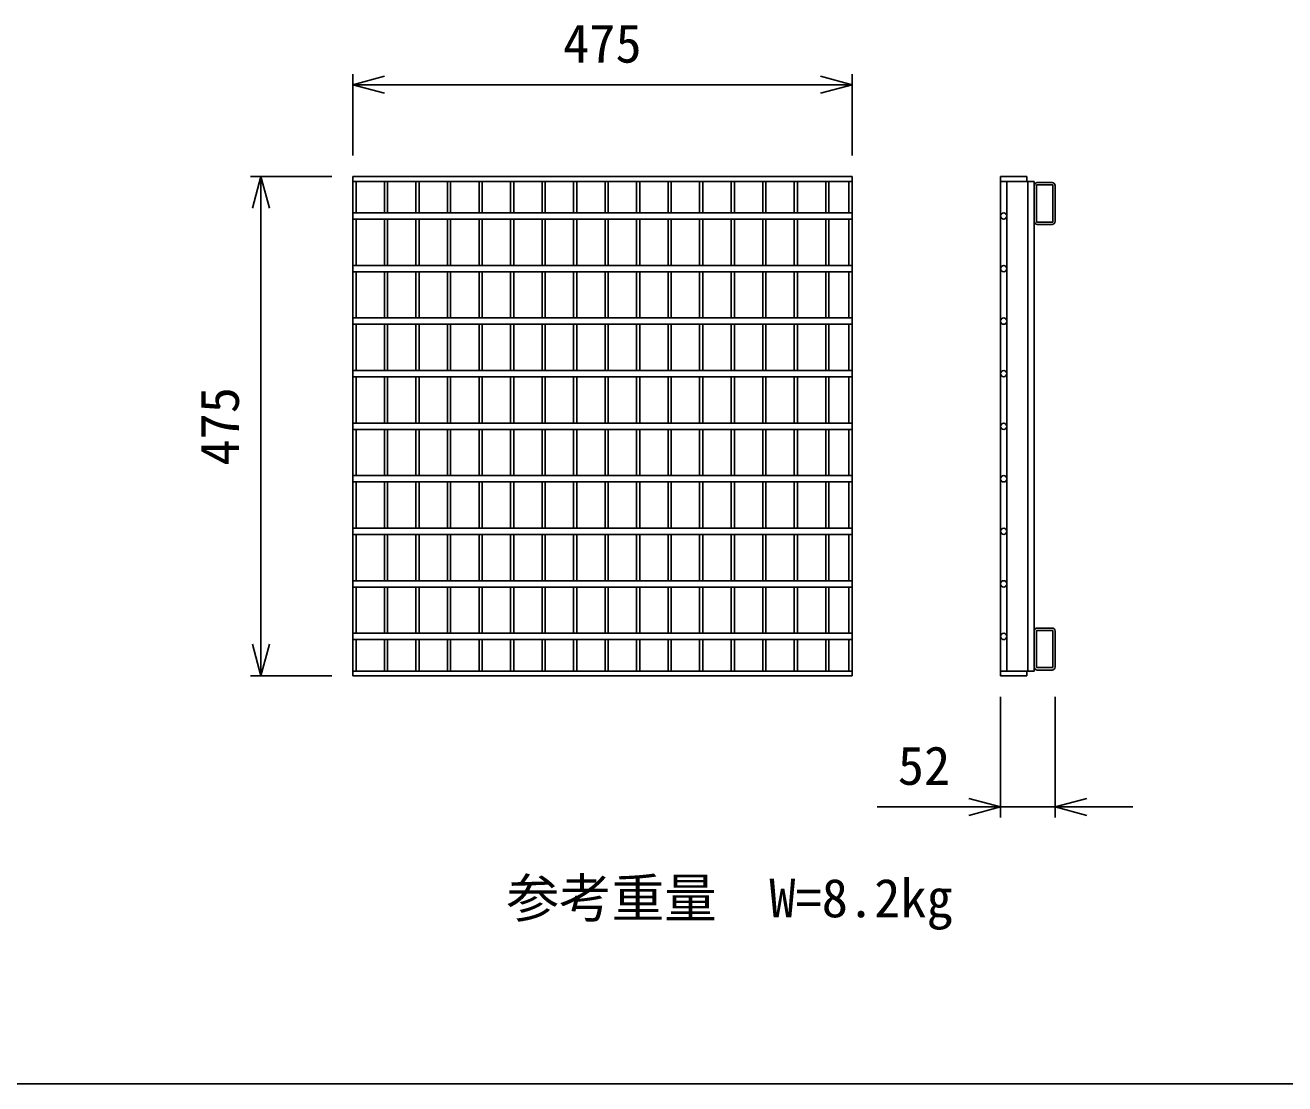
# Model space of a CAD drawing. Units: millimetres, scale not verified. Extents: x 12 to 21012, y 0 to 14850.
# Drawn here: x 3461 to 4660, y 1873 to 2880 of the extents above; entities that cross this region are included whole.
import ezdxf
from ezdxf.enums import TextEntityAlignment as Align

# ---------------------------------------------------------------- set-up
doc = ezdxf.new("R2010")
doc.units = ezdxf.units.MM
doc.header["$LTSCALE"] = 25
for name, color, linetype, lineweight in [('DIM', 7, 'Continuous', 25), ('HATCH', 6, 'Continuous', 25), ('TXT', 7, 'Continuous', 25)]:
    doc.layers.add(name, color=color, linetype=linetype, lineweight=lineweight)
doc.styles.add('ＭＳ ゴシック', font='')
doc.styles.get('ＭＳ ゴシック').set_extended_font_data('MS Gothic')

msp = doc.modelspace()

# ---------------------------------------------------------------- linework, layer by layer
at = {"layer": 'DIM'}
for p, q in [((3773.14, 2755.76), (3773.14, 2833.26)), ((3773.14, 2823.26), (3803.14, 2831.3)), ((4218.14, 2831.3), (4248.14, 2823.26)), ((4248.14, 2755.76), (4248.14, 2833.26)), ((4248.14, 2823.26), (3773.14, 2823.26)), ((3803.14, 2815.22), (3773.14, 2823.26)), ((4248.14, 2823.26), (4218.14, 2815.22)), ((3753.14, 2735.76), (3675.64, 2735.76)), ((3677.6, 2705.76), (3685.64, 2735.76)), ((3685.64, 2735.76), (3685.64, 2260.76)), ((3685.64, 2735.76), (3693.68, 2705.76)), ((3685.64, 2260.76), (3677.6, 2290.76)), ((3693.68, 2290.76), (3685.64, 2260.76)), ((3753.14, 2260.76), (3675.64, 2260.76)), ((4389.46, 2126.04), (4389.46, 2240.76)), ((4441.46, 2126.04), (4441.46, 2240.76)), ((4272.2, 2136.04), (4389.46, 2136.04)), ((4389.46, 2136.04), (4359.46, 2144.08)), ((4359.46, 2128), (4389.46, 2136.04)), ((4441.46, 2136.04), (4389.46, 2136.04)), ((4441.46, 2136.04), (4471.46, 2144.08)), ((4515.42, 2136.04), (4441.46, 2136.04)), ((4471.46, 2128), (4441.46, 2136.04))]:
    msp.add_line(p, q, dxfattribs=at)
at = {"layer": 'HATCH'}
for p, q in [((3773.14, 2735.76), (4248.14, 2735.76)), ((3773.14, 2260.76), (3773.14, 2735.76)), ((4248.14, 2260.76), (4248.14, 2735.76)), ((4389.46, 2735.76), (4389.46, 2260.76)), ((4389.46, 2735.76), (4414.46, 2735.76)), ((4414.46, 2735.76), (4414.46, 2731.26)), ((3773.14, 2731.26), (4248.14, 2731.26)), ((3776.14, 2731.26), (3776.14, 2701.26)), ((3803.14, 2731.26), (3803.14, 2701.26)), ((3806.14, 2731.26), (3806.14, 2701.26)), ((3833.14, 2731.26), (3833.14, 2701.26)), ((3836.14, 2731.26), (3836.14, 2701.26)), ((3863.14, 2731.26), (3863.14, 2701.26)), ((3866.14, 2731.26), (3866.14, 2701.26)), ((3893.14, 2731.26), (3893.14, 2701.26)), ((3896.14, 2731.26), (3896.14, 2701.26)), ((3923.14, 2731.26), (3923.14, 2701.26)), ((3926.14, 2731.26), (3926.14, 2701.26)), ((3953.14, 2731.26), (3953.14, 2701.26)), ((3956.14, 2731.26), (3956.14, 2701.26)), ((3983.14, 2731.26), (3983.14, 2701.26)), ((3986.14, 2731.26), (3986.14, 2701.26)), ((4013.14, 2731.26), (4013.14, 2701.26)), ((4016.14, 2731.26), (4016.14, 2701.26)), ((4043.14, 2731.26), (4043.14, 2701.26)), ((4046.14, 2731.26), (4046.14, 2701.26)), ((4073.14, 2731.26), (4073.14, 2701.26)), ((4076.14, 2731.26), (4076.14, 2701.26)), ((4103.14, 2731.26), (4103.14, 2701.26)), ((4106.14, 2731.26), (4106.14, 2701.26)), ((4133.14, 2731.26), (4133.14, 2701.26)), ((4136.14, 2731.26), (4136.14, 2701.26)), ((4163.14, 2731.26), (4163.14, 2701.26)), ((4166.14, 2731.26), (4166.14, 2701.26)), ((4193.14, 2731.26), (4193.14, 2701.26)), ((4196.14, 2731.26), (4196.14, 2701.26)), ((4223.14, 2731.26), (4223.14, 2701.26)), ((4226.14, 2731.26), (4226.14, 2701.26)), ((4245.14, 2731.26), (4245.14, 2701.26)), ((4389.46, 2731.26), (4421.46, 2731.26)), ((4395.46, 2731.26), (4395.46, 2265.26)), ((4415.46, 2731.26), (4415.46, 2265.26)), ((4421.46, 2731.26), (4421.46, 2265.26)), ((4421.46, 2727.26), (4421.46, 2693.26)), ((4439.16, 2727.96), (4423.76, 2727.96)), ((4423.76, 2727.96), (4423.76, 2692.56)), ((4424.46, 2730.26), (4438.46, 2730.26)), ((4439.16, 2692.56), (4439.16, 2727.96)), ((4441.46, 2727.26), (4441.46, 2693.26)), ((3773.14, 2701.26), (4248.14, 2701.26)), ((3773.14, 2695.26), (4248.14, 2695.26)), ((3776.14, 2695.26), (3776.14, 2651.26)), ((3803.14, 2695.26), (3803.14, 2651.26)), ((3806.14, 2695.26), (3806.14, 2651.26)), ((3833.14, 2695.26), (3833.14, 2651.26)), ((3836.14, 2695.26), (3836.14, 2651.26)), ((3863.14, 2695.26), (3863.14, 2651.26)), ((3866.14, 2695.26), (3866.14, 2651.26)), ((3893.14, 2695.26), (3893.14, 2651.26)), ((3896.14, 2695.26), (3896.14, 2651.26)), ((3923.14, 2695.26), (3923.14, 2651.26)), ((3926.14, 2695.26), (3926.14, 2651.26)), ((3953.14, 2695.26), (3953.14, 2651.26)), ((3956.14, 2695.26), (3956.14, 2651.26)), ((3983.14, 2695.26), (3983.14, 2651.26)), ((3986.14, 2695.26), (3986.14, 2651.26)), ((4013.14, 2695.26), (4013.14, 2651.26)), ((4016.14, 2695.26), (4016.14, 2651.26)), ((4043.14, 2695.26), (4043.14, 2651.26)), ((4046.14, 2695.26), (4046.14, 2651.26)), ((4073.14, 2695.26), (4073.14, 2651.26)), ((4076.14, 2695.26), (4076.14, 2651.26)), ((4103.14, 2695.26), (4103.14, 2651.26)), ((4106.14, 2695.26), (4106.14, 2651.26)), ((4133.14, 2695.26), (4133.14, 2651.26)), ((4136.14, 2695.26), (4136.14, 2651.26)), ((4163.14, 2695.26), (4163.14, 2651.26)), ((4166.14, 2695.26), (4166.14, 2651.26)), ((4193.14, 2695.26), (4193.14, 2651.26)), ((4196.14, 2695.26), (4196.14, 2651.26)), ((4223.14, 2695.26), (4223.14, 2651.26)), ((4226.14, 2695.26), (4226.14, 2651.26)), ((4245.14, 2695.26), (4245.14, 2651.26)), ((4423.76, 2692.56), (4439.16, 2692.56)), ((4424.46, 2690.26), (4438.46, 2690.26)), ((3773.14, 2651.26), (4248.14, 2651.26)), ((3773.14, 2645.26), (4248.14, 2645.26)), ((3776.14, 2645.26), (3776.14, 2601.26)), ((3803.14, 2645.26), (3803.14, 2601.26)), ((3806.14, 2645.26), (3806.14, 2601.26)), ((3833.14, 2645.26), (3833.14, 2601.26)), ((3836.14, 2645.26), (3836.14, 2601.26)), ((3863.14, 2645.26), (3863.14, 2601.26)), ((3866.14, 2645.26), (3866.14, 2601.26)), ((3893.14, 2645.26), (3893.14, 2601.26)), ((3896.14, 2645.26), (3896.14, 2601.26)), ((3923.14, 2645.26), (3923.14, 2601.26)), ((3926.14, 2645.26), (3926.14, 2601.26)), ((3953.14, 2645.26), (3953.14, 2601.26)), ((3956.14, 2645.26), (3956.14, 2601.26)), ((3983.14, 2645.26), (3983.14, 2601.26)), ((3986.14, 2645.26), (3986.14, 2601.26)), ((4013.14, 2645.26), (4013.14, 2601.26)), ((4016.14, 2645.26), (4016.14, 2601.26)), ((4043.14, 2645.26), (4043.14, 2601.26)), ((4046.14, 2645.26), (4046.14, 2601.26)), ((4073.14, 2645.26), (4073.14, 2601.26)), ((4076.14, 2645.26), (4076.14, 2601.26)), ((4103.14, 2645.26), (4103.14, 2601.26)), ((4106.14, 2645.26), (4106.14, 2601.26)), ((4133.14, 2645.26), (4133.14, 2601.26)), ((4136.14, 2645.26), (4136.14, 2601.26)), ((4163.14, 2645.26), (4163.14, 2601.26)), ((4166.14, 2645.26), (4166.14, 2601.26)), ((4193.14, 2645.26), (4193.14, 2601.26)), ((4196.14, 2645.26), (4196.14, 2601.26)), ((4223.14, 2645.26), (4223.14, 2601.26)), ((4226.14, 2645.26), (4226.14, 2601.26)), ((4245.14, 2645.26), (4245.14, 2601.26)), ((3773.14, 2601.26), (4248.14, 2601.26)), ((3773.14, 2595.26), (4248.14, 2595.26)), ((3776.14, 2595.26), (3776.14, 2551.26)), ((3803.14, 2595.26), (3803.14, 2551.26)), ((3806.14, 2595.26), (3806.14, 2551.26)), ((3833.14, 2595.26), (3833.14, 2551.26)), ((3836.14, 2595.26), (3836.14, 2551.26)), ((3863.14, 2595.26), (3863.14, 2551.26)), ((3866.14, 2595.26), (3866.14, 2551.26)), ((3893.14, 2595.26), (3893.14, 2551.26)), ((3896.14, 2595.26), (3896.14, 2551.26)), ((3923.14, 2595.26), (3923.14, 2551.26)), ((3926.14, 2595.26), (3926.14, 2551.26)), ((3953.14, 2595.26), (3953.14, 2551.26)), ((3956.14, 2595.26), (3956.14, 2551.26)), ((3983.14, 2595.26), (3983.14, 2551.26)), ((3986.14, 2595.26), (3986.14, 2551.26)), ((4013.14, 2595.26), (4013.14, 2551.26)), ((4016.14, 2595.26), (4016.14, 2551.26)), ((4043.14, 2595.26), (4043.14, 2551.26)), ((4046.14, 2595.26), (4046.14, 2551.26)), ((4073.14, 2595.26), (4073.14, 2551.26)), ((4076.14, 2595.26), (4076.14, 2551.26)), ((4103.14, 2595.26), (4103.14, 2551.26)), ((4106.14, 2595.26), (4106.14, 2551.26)), ((4133.14, 2595.26), (4133.14, 2551.26)), ((4136.14, 2595.26), (4136.14, 2551.26)), ((4163.14, 2595.26), (4163.14, 2551.26)), ((4166.14, 2595.26), (4166.14, 2551.26)), ((4193.14, 2595.26), (4193.14, 2551.26)), ((4196.14, 2595.26), (4196.14, 2551.26)), ((4223.14, 2595.26), (4223.14, 2551.26)), ((4226.14, 2595.26), (4226.14, 2551.26)), ((4245.14, 2595.26), (4245.14, 2551.26)), ((3773.14, 2551.26), (4248.14, 2551.26)), ((3773.14, 2545.26), (4248.14, 2545.26)), ((3776.14, 2545.26), (3776.14, 2501.26)), ((3803.14, 2545.26), (3803.14, 2501.26)), ((3806.14, 2545.26), (3806.14, 2501.26)), ((3833.14, 2545.26), (3833.14, 2501.26)), ((3836.14, 2545.26), (3836.14, 2501.26)), ((3863.14, 2545.26), (3863.14, 2501.26)), ((3866.14, 2545.26), (3866.14, 2501.26)), ((3893.14, 2545.26), (3893.14, 2501.26)), ((3896.14, 2545.26), (3896.14, 2501.26)), ((3923.14, 2545.26), (3923.14, 2501.26)), ((3926.14, 2545.26), (3926.14, 2501.26)), ((3953.14, 2545.26), (3953.14, 2501.26)), ((3956.14, 2545.26), (3956.14, 2501.26)), ((3983.14, 2545.26), (3983.14, 2501.26)), ((3986.14, 2545.26), (3986.14, 2501.26)), ((4013.14, 2545.26), (4013.14, 2501.26)), ((4016.14, 2545.26), (4016.14, 2501.26)), ((4043.14, 2545.26), (4043.14, 2501.26)), ((4046.14, 2545.26), (4046.14, 2501.26)), ((4073.14, 2545.26), (4073.14, 2501.26)), ((4076.14, 2545.26), (4076.14, 2501.26)), ((4103.14, 2545.26), (4103.14, 2501.26)), ((4106.14, 2545.26), (4106.14, 2501.26)), ((4133.14, 2545.26), (4133.14, 2501.26)), ((4136.14, 2545.26), (4136.14, 2501.26)), ((4163.14, 2545.26), (4163.14, 2501.26)), ((4166.14, 2545.26), (4166.14, 2501.26)), ((4193.14, 2545.26), (4193.14, 2501.26)), ((4196.14, 2545.26), (4196.14, 2501.26)), ((4223.14, 2545.26), (4223.14, 2501.26)), ((4226.14, 2545.26), (4226.14, 2501.26)), ((4245.14, 2545.26), (4245.14, 2501.26)), ((3773.14, 2501.26), (4248.14, 2501.26)), ((3773.14, 2495.26), (4248.14, 2495.26)), ((3776.14, 2495.26), (3776.14, 2451.26)), ((3803.14, 2495.26), (3803.14, 2451.26)), ((3806.14, 2495.26), (3806.14, 2451.26)), ((3833.14, 2495.26), (3833.14, 2451.26)), ((3836.14, 2495.26), (3836.14, 2451.26)), ((3863.14, 2495.26), (3863.14, 2451.26)), ((3866.14, 2495.26), (3866.14, 2451.26)), ((3893.14, 2495.26), (3893.14, 2451.26)), ((3896.14, 2495.26), (3896.14, 2451.26)), ((3923.14, 2495.26), (3923.14, 2451.26)), ((3926.14, 2495.26), (3926.14, 2451.26)), ((3953.14, 2495.26), (3953.14, 2451.26)), ((3956.14, 2495.26), (3956.14, 2451.26)), ((3983.14, 2495.26), (3983.14, 2451.26)), ((3986.14, 2495.26), (3986.14, 2451.26)), ((4013.14, 2495.26), (4013.14, 2451.26)), ((4016.14, 2495.26), (4016.14, 2451.26)), ((4043.14, 2495.26), (4043.14, 2451.26)), ((4046.14, 2495.26), (4046.14, 2451.26)), ((4073.14, 2495.26), (4073.14, 2451.26)), ((4076.14, 2495.26), (4076.14, 2451.26)), ((4103.14, 2495.26), (4103.14, 2451.26)), ((4106.14, 2495.26), (4106.14, 2451.26)), ((4133.14, 2495.26), (4133.14, 2451.26)), ((4136.14, 2495.26), (4136.14, 2451.26)), ((4163.14, 2495.26), (4163.14, 2451.26)), ((4166.14, 2495.26), (4166.14, 2451.26)), ((4193.14, 2495.26), (4193.14, 2451.26)), ((4196.14, 2495.26), (4196.14, 2451.26)), ((4223.14, 2495.26), (4223.14, 2451.26)), ((4226.14, 2495.26), (4226.14, 2451.26)), ((4245.14, 2495.26), (4245.14, 2451.26)), ((3773.14, 2451.26), (4248.14, 2451.26)), ((3773.14, 2445.26), (4248.14, 2445.26)), ((3776.14, 2445.26), (3776.14, 2401.26)), ((3803.14, 2445.26), (3803.14, 2401.26)), ((3806.14, 2445.26), (3806.14, 2401.26)), ((3833.14, 2445.26), (3833.14, 2401.26)), ((3836.14, 2445.26), (3836.14, 2401.26)), ((3863.14, 2445.26), (3863.14, 2401.26)), ((3866.14, 2445.26), (3866.14, 2401.26)), ((3893.14, 2445.26), (3893.14, 2401.26)), ((3896.14, 2445.26), (3896.14, 2401.26)), ((3923.14, 2445.26), (3923.14, 2401.26)), ((3926.14, 2445.26), (3926.14, 2401.26)), ((3953.14, 2445.26), (3953.14, 2401.26)), ((3956.14, 2445.26), (3956.14, 2401.26)), ((3983.14, 2445.26), (3983.14, 2401.26)), ((3986.14, 2445.26), (3986.14, 2401.26)), ((4013.14, 2445.26), (4013.14, 2401.26)), ((4016.14, 2445.26), (4016.14, 2401.26)), ((4043.14, 2445.26), (4043.14, 2401.26)), ((4046.14, 2445.26), (4046.14, 2401.26)), ((4073.14, 2445.26), (4073.14, 2401.26)), ((4076.14, 2445.26), (4076.14, 2401.26)), ((4103.14, 2445.26), (4103.14, 2401.26)), ((4106.14, 2445.26), (4106.14, 2401.26)), ((4133.14, 2445.26), (4133.14, 2401.26)), ((4136.14, 2445.26), (4136.14, 2401.26)), ((4163.14, 2445.26), (4163.14, 2401.26)), ((4166.14, 2445.26), (4166.14, 2401.26)), ((4193.14, 2445.26), (4193.14, 2401.26)), ((4196.14, 2445.26), (4196.14, 2401.26)), ((4223.14, 2445.26), (4223.14, 2401.26)), ((4226.14, 2445.26), (4226.14, 2401.26)), ((4245.14, 2445.26), (4245.14, 2401.26)), ((3773.14, 2401.26), (4248.14, 2401.26)), ((3773.14, 2395.26), (4248.14, 2395.26)), ((3776.14, 2395.26), (3776.14, 2351.26)), ((3803.14, 2395.26), (3803.14, 2351.26)), ((3806.14, 2395.26), (3806.14, 2351.26)), ((3833.14, 2395.26), (3833.14, 2351.26)), ((3836.14, 2395.26), (3836.14, 2351.26)), ((3863.14, 2395.26), (3863.14, 2351.26)), ((3866.14, 2395.26), (3866.14, 2351.26)), ((3893.14, 2395.26), (3893.14, 2351.26)), ((3896.14, 2395.26), (3896.14, 2351.26)), ((3923.14, 2395.26), (3923.14, 2351.26)), ((3926.14, 2395.26), (3926.14, 2351.26)), ((3953.14, 2395.26), (3953.14, 2351.26)), ((3956.14, 2395.26), (3956.14, 2351.26)), ((3983.14, 2395.26), (3983.14, 2351.26)), ((3986.14, 2395.26), (3986.14, 2351.26)), ((4013.14, 2395.26), (4013.14, 2351.26)), ((4016.14, 2395.26), (4016.14, 2351.26)), ((4043.14, 2395.26), (4043.14, 2351.26)), ((4046.14, 2395.26), (4046.14, 2351.26)), ((4073.14, 2395.26), (4073.14, 2351.26)), ((4076.14, 2395.26), (4076.14, 2351.26)), ((4103.14, 2395.26), (4103.14, 2351.26)), ((4106.14, 2395.26), (4106.14, 2351.26)), ((4133.14, 2395.26), (4133.14, 2351.26)), ((4136.14, 2395.26), (4136.14, 2351.26)), ((4163.14, 2395.26), (4163.14, 2351.26)), ((4166.14, 2395.26), (4166.14, 2351.26)), ((4193.14, 2395.26), (4193.14, 2351.26)), ((4196.14, 2395.26), (4196.14, 2351.26)), ((4223.14, 2395.26), (4223.14, 2351.26)), ((4226.14, 2395.26), (4226.14, 2351.26)), ((4245.14, 2395.26), (4245.14, 2351.26)), ((3773.14, 2351.26), (4248.14, 2351.26)), ((3773.14, 2345.26), (4248.14, 2345.26)), ((3776.14, 2345.26), (3776.14, 2301.26)), ((3803.14, 2345.26), (3803.14, 2301.26)), ((3806.14, 2345.26), (3806.14, 2301.26)), ((3833.14, 2345.26), (3833.14, 2301.26)), ((3836.14, 2345.26), (3836.14, 2301.26)), ((3863.14, 2345.26), (3863.14, 2301.26)), ((3866.14, 2345.26), (3866.14, 2301.26)), ((3893.14, 2345.26), (3893.14, 2301.26)), ((3896.14, 2345.26), (3896.14, 2301.26)), ((3923.14, 2345.26), (3923.14, 2301.26)), ((3926.14, 2345.26), (3926.14, 2301.26)), ((3953.14, 2345.26), (3953.14, 2301.26)), ((3956.14, 2345.26), (3956.14, 2301.26)), ((3983.14, 2345.26), (3983.14, 2301.26)), ((3986.14, 2345.26), (3986.14, 2301.26)), ((4013.14, 2345.26), (4013.14, 2301.26)), ((4016.14, 2345.26), (4016.14, 2301.26)), ((4043.14, 2345.26), (4043.14, 2301.26)), ((4046.14, 2345.26), (4046.14, 2301.26)), ((4073.14, 2345.26), (4073.14, 2301.26)), ((4076.14, 2345.26), (4076.14, 2301.26)), ((4103.14, 2345.26), (4103.14, 2301.26)), ((4106.14, 2345.26), (4106.14, 2301.26)), ((4133.14, 2345.26), (4133.14, 2301.26)), ((4136.14, 2345.26), (4136.14, 2301.26)), ((4163.14, 2345.26), (4163.14, 2301.26)), ((4166.14, 2345.26), (4166.14, 2301.26)), ((4193.14, 2345.26), (4193.14, 2301.26)), ((4196.14, 2345.26), (4196.14, 2301.26)), ((4223.14, 2345.26), (4223.14, 2301.26)), ((4226.14, 2345.26), (4226.14, 2301.26)), ((4245.14, 2345.26), (4245.14, 2301.26)), ((4421.46, 2269.26), (4421.46, 2303.26)), ((4423.76, 2303.96), (4439.16, 2303.96)), ((4423.76, 2268.56), (4423.76, 2303.96)), ((4424.46, 2306.26), (4438.46, 2306.26)), ((4439.16, 2303.96), (4439.16, 2268.56)), ((4441.46, 2269.26), (4441.46, 2303.26)), ((3773.14, 2301.26), (4248.14, 2301.26)), ((3773.14, 2295.26), (4248.14, 2295.26)), ((3776.14, 2295.26), (3776.14, 2265.26)), ((3803.14, 2295.26), (3803.14, 2265.26)), ((3806.14, 2295.26), (3806.14, 2265.26)), ((3833.14, 2295.26), (3833.14, 2265.26)), ((3836.14, 2295.26), (3836.14, 2265.26)), ((3863.14, 2295.26), (3863.14, 2265.26)), ((3866.14, 2295.26), (3866.14, 2265.26)), ((3893.14, 2295.26), (3893.14, 2265.26)), ((3896.14, 2295.26), (3896.14, 2265.26)), ((3923.14, 2295.26), (3923.14, 2265.26)), ((3926.14, 2295.26), (3926.14, 2265.26)), ((3953.14, 2295.26), (3953.14, 2265.26)), ((3956.14, 2295.26), (3956.14, 2265.26)), ((3983.14, 2295.26), (3983.14, 2265.26)), ((3986.14, 2295.26), (3986.14, 2265.26)), ((4013.14, 2295.26), (4013.14, 2265.26)), ((4016.14, 2295.26), (4016.14, 2265.26)), ((4043.14, 2295.26), (4043.14, 2265.26)), ((4046.14, 2295.26), (4046.14, 2265.26)), ((4073.14, 2295.26), (4073.14, 2265.26)), ((4076.14, 2295.26), (4076.14, 2265.26)), ((4103.14, 2295.26), (4103.14, 2265.26)), ((4106.14, 2295.26), (4106.14, 2265.26)), ((4133.14, 2295.26), (4133.14, 2265.26)), ((4136.14, 2295.26), (4136.14, 2265.26)), ((4163.14, 2295.26), (4163.14, 2265.26)), ((4166.14, 2295.26), (4166.14, 2265.26)), ((4193.14, 2295.26), (4193.14, 2265.26)), ((4196.14, 2295.26), (4196.14, 2265.26)), ((4223.14, 2295.26), (4223.14, 2265.26)), ((4226.14, 2295.26), (4226.14, 2265.26)), ((4245.14, 2295.26), (4245.14, 2265.26)), ((4439.16, 2268.56), (4423.76, 2268.56)), ((4424.46, 2266.26), (4438.46, 2266.26)), ((3773.14, 2265.26), (4248.14, 2265.26)), ((3773.14, 2260.76), (4248.14, 2260.76)), ((4389.46, 2265.26), (4421.46, 2265.26)), ((4389.46, 2260.76), (4414.46, 2260.76)), ((4414.46, 2265.26), (4414.46, 2260.76))]:
    msp.add_line(p, q, dxfattribs=at)
for centre in [(4392.46, 2698.26), (4392.46, 2648.26), (4392.46, 2598.26), (4392.46, 2548.26), (4392.46, 2498.26), (4392.46, 2448.26), (4392.46, 2398.26), (4392.46, 2348.26), (4392.46, 2298.26)]:
    msp.add_circle(centre, 3, dxfattribs=at)
for centre, start, end in [((4424.46, 2727.26), 90, 180), ((4438.46, 2727.26), 0, 90), ((4424.46, 2693.26), 180, 270), ((4438.46, 2693.26), 270, 0), ((4424.46, 2303.26), 90, 180), ((4438.46, 2303.26), 0, 90), ((4424.46, 2269.26), 180, 270), ((4438.46, 2269.26), 270, 0)]:
    msp.add_arc(centre, 3, start, end, dxfattribs=at)
at = {"layer": 'TXT'}
msp.add_line((8362.5, 1872.57), (2262.5, 1872.57), dxfattribs=at)

# ---------------------------------------------------------------- texts
at = {"layer": 'DIM', "style": 'ＭＳ ゴシック'}
for s, p in [('475', (3973.14, 2833.26)), ('52', (4291.71, 2146.04)), ('参考重量\u3000W=8.2kg', (3919.41, 2020.02))]:
    msp.add_text(s, height=36.66, dxfattribs=at).set_placement(p, align=Align.BOTTOM_LEFT)
msp.add_text('475', height=36.66, rotation=90, dxfattribs=at).set_placement((3675.64, 2460.76), align=Align.BOTTOM_LEFT)

doc.saveas('drawing.dxf')
